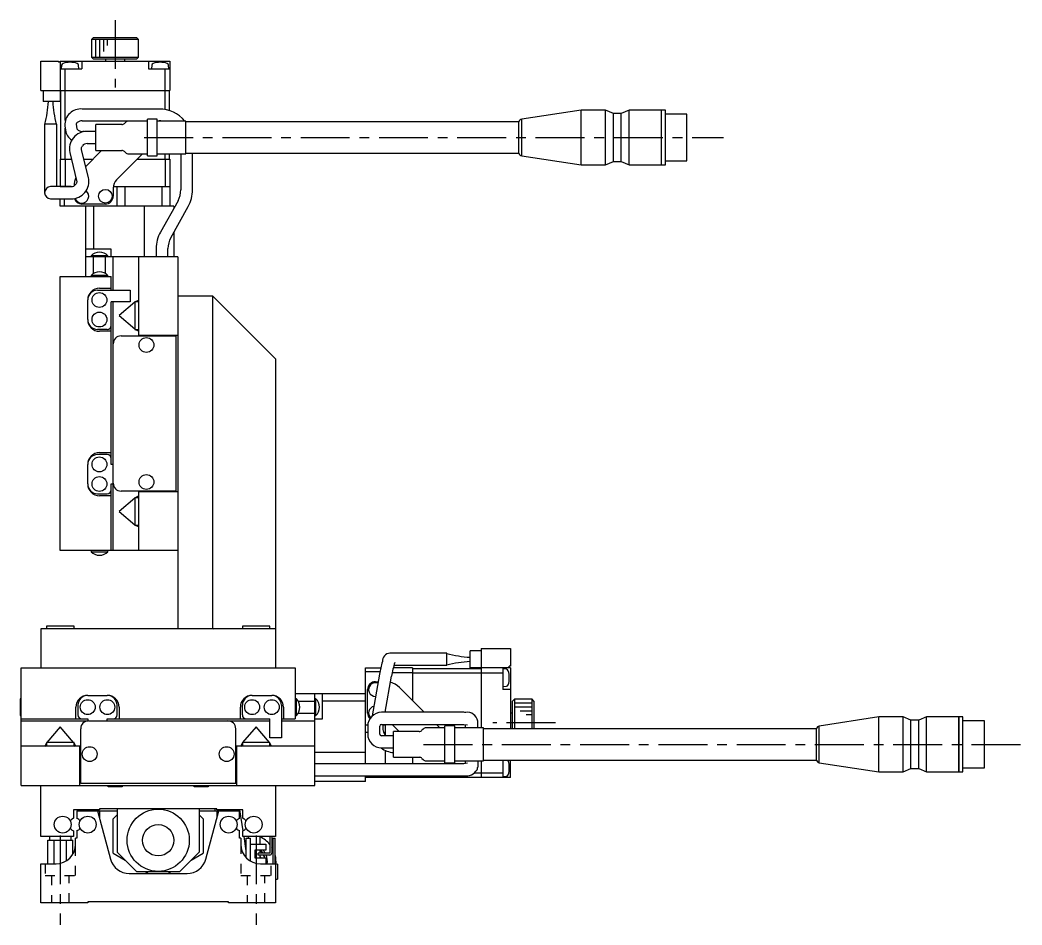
# Model space of a CAD drawing. Extents: x -671 to 414, y 17 to 801.
# Drawn here: x -124.9 to 131.1, y 298.9 to 530.1 of the extents above; entities that cross this region are included whole.
import ezdxf

# ---------------------------------------------------------------- set-up
doc = ezdxf.new("R2010")
doc.units = 0
doc.header["$LTSCALE"] = 10
doc.linetypes.add('CENTER', pattern=[2, 1.25, -0.25, 0.25, -0.25])
doc.linetypes.add('DOT', pattern=[0.5, 0.25, -0.25])
doc.layers.add('1', color=7, linetype='CONTINUOUS')

msp = doc.modelspace()

# ---------------------------------------------------------------- linework, layer by layer
at = {"layer": '1', "color": 4, "linetype": 'CENTER'}
for p, q in [((-100.567865, 530.078698), (-100.567865, 512.826051)), ((-93.156821, 500.077599), (54.829888, 500.077599)), ((11.949469, 350.577599), (-4.120835, 350.577599)), ((-21.785903, 345.077599), (131.08716, 345.077599)), ((-114.567865, 321.835215), (-114.567865, 298.944678)), ((-64.567865, 321.835215), (-64.567865, 298.944678))]:
    msp.add_line(p, q, dxfattribs=at)
at = {"layer": '1', "color": 7, "linetype": 'CONTINUOUS'}
for p, q in [((-106.067865, 525.577599), (-106.567865, 525.077599)), ((-94.567865, 525.077599), (-106.567865, 525.077599)), ((-106.567865, 525.077599), (-106.567865, 520.577599)), ((-106.067865, 525.577599), (-95.067865, 525.577599)), ((-94.567865, 525.077599), (-95.067865, 525.577599)), ((-94.567865, 520.577599), (-94.567865, 525.077599)), ((-119.567865, 512.077599), (-119.567865, 519.577599)), ((-119.567865, 519.577599), (-115.067865, 519.577599)), ((-115.067865, 519.577599), (-115.067865, 519.277599)), ((-114.567865, 519.577599), (-114.567865, 509.277599)), ((-114.567865, 519.577599), (-86.567865, 519.577599)), ((-109.067865, 519.577599), (-109.067865, 517.577599)), ((-106.567865, 520.577599), (-94.567865, 520.577599)), ((-106.567865, 520.577599), (-106.067865, 520.077599)), ((-95.067865, 520.077599), (-106.067865, 520.077599)), ((-103.067865, 520.077599), (-103.067865, 519.577599)), ((-98.067865, 519.577599), (-98.067865, 520.077599)), ((-95.067865, 520.077599), (-94.567865, 520.577599)), ((-92.067865, 519.577599), (-92.067865, 517.577599)), ((-86.567865, 519.577599), (-86.567865, 512.077599)), ((-114.567865, 519.277599), (-115.067865, 519.277599)), ((-114.567865, 517.577599), (-109.067865, 517.577599)), ((-114.231664, 518.562879), (-114.317865, 517.577599)), ((-113.367865, 512.077599), (-113.367865, 517.577599)), ((-109.817865, 517.577599), (-109.904065, 518.562879)), ((-92.067865, 517.577599), (-86.567865, 517.577599)), ((-91.231664, 518.562879), (-91.317865, 517.577599)), ((-87.767865, 512.077599), (-87.767865, 517.577599)), ((-86.817865, 517.577599), (-86.904065, 518.562879)), ((-119.567865, 512.077599), (-86.567865, 512.077599)), ((-118.967865, 512.077599), (-118.967865, 509.277599)), ((-114.467865, 494.577599), (-114.467865, 512.077599)), ((-113.326443, 504.437303), (-113.326443, 512.077599)), ((-87.809286, 507.20608), (-87.809286, 512.077599)), ((-86.667865, 506.921585), (-86.667865, 512.077599)), ((-114.567865, 509.277599), (-118.967865, 509.277599)), ((-89.289347, 507.335929), (-108.951456, 507.335929)), ((18.517922, 507.077598), (3.283939, 504.761925)), ((18.517922, 493.0776), (18.517922, 507.077598)), ((24.710921, 507.077598), (18.517922, 507.077598)), ((24.710921, 493.0776), (24.710921, 507.077598)), ((26.710921, 506.227599), (24.710921, 507.077598)), ((30.710921, 507.077598), (28.710921, 506.227599)), ((30.710921, 493.0776), (30.710921, 507.077598)), ((38.967921, 507.077598), (30.710921, 507.077598)), ((38.967921, 493.0776), (38.967921, 507.077598)), ((39.017921, 507.027598), (38.967921, 507.077598)), ((39.017921, 493.0776), (39.017921, 507.077598)), ((40.017923, 507.077598), (39.017921, 507.077598)), ((40.017923, 493.0776), (40.017923, 507.077598)), ((-108.951456, 504.335929), (-92.317865, 504.335929)), ((-92.317865, 504.277599), (-97.167865, 504.277599)), ((-92.317865, 495.377599), (-92.317865, 504.777599)), ((-89.817865, 504.777599), (-92.317865, 504.777599)), ((-89.817865, 495.377599), (-89.817865, 504.777599)), ((-89.817865, 504.335929), (-89.289347, 504.335929)), ((-82.482078, 504.277599), (-89.817865, 504.277599)), ((-82.482078, 495.877599), (-82.482078, 504.277599)), ((3.283939, 495.393274), (3.283939, 504.761925)), ((26.710921, 493.927599), (26.710921, 506.227599)), ((28.710921, 506.227599), (26.710921, 506.227599)), ((28.710921, 493.927599), (28.710921, 506.227599)), ((45.517924, 506.077597), (40.017923, 506.077597)), ((45.517924, 494.077601), (45.517924, 506.077597)), ((-115.492865, 503.477599), (-118.592865, 503.477599)), ((-118.592865, 503.477599), (-118.592865, 485.977599)), ((-115.492865, 487.527599), (-115.492865, 503.477599)), ((-113.419924, 503.096168), (-113.254233, 501.914277)), ((-113.326443, 494.577599), (-113.326443, 502.429359)), ((-110.448977, 503.512669), (-110.440149, 503.623635)), ((-110.283286, 502.330778), (-110.448977, 503.512669)), ((-110.440149, 503.623635), (-110.385767, 503.740114)), ((-110.385767, 503.740114), (-110.319641, 503.828196)), ((-110.319641, 503.828196), (-110.227501, 503.920335)), ((-110.276319, 502.296613), (-110.283286, 502.330778)), ((-110.226686, 502.184111), (-110.276319, 502.296613)), ((-110.164901, 502.098187), (-110.226686, 502.184111)), ((-110.081241, 502.010709), (-110.164901, 502.098187)), ((-109.975057, 501.923817), (-110.081241, 502.010709)), ((-105.482078, 496.777599), (-105.482078, 503.377599)), ((-98.896292, 503.377599), (-105.482078, 503.377599)), ((-97.874971, 503.984706), (-98.189185, 503.670492)), ((2.560265, 504.077599), (-82.482078, 504.077599)), ((2.560265, 496.077599), (2.560265, 504.077599)), ((-108.392249, 501.577599), (-108.785765, 501.577599)), ((-105.482078, 501.627599), (-107.708611, 501.627599)), ((-109.158607, 497.234321), (-109.149091, 497.379284)), ((-109.149933, 497.090475), (-109.158607, 497.234321)), ((-109.125529, 496.957232), (-109.149933, 497.090475)), ((-109.149091, 497.379284), (-109.121521, 497.521812)), ((-107.387711, 489.832569), (-109.125529, 496.957232)), ((-109.121521, 497.521812), (-109.077067, 497.658688)), ((-109.077067, 497.658688), (-109.017526, 497.787599)), ((-109.017526, 497.787599), (-108.944828, 497.907188)), ((-108.090102, 492.712216), (-104.024719, 496.777599)), ((-107.708611, 498.527599), (-105.482078, 498.527599)), ((-105.482078, 496.777599), (-98.896292, 496.777599)), ((-114.567865, 494.577599), (-114.567865, 487.677599)), ((-114.567865, 494.577599), (-111.735984, 494.577599)), ((-113.367865, 494.577599), (-113.367865, 487.577599)), ((-112.137232, 496.222629), (-110.399414, 489.097967)), ((-108.545099, 494.577599), (-106.224719, 494.577599)), ((-93.611011, 495.877599), (-100.189185, 489.299425)), ((-98.189185, 496.484706), (-97.874971, 496.170492)), ((-97.167865, 495.877599), (-92.317865, 495.877599)), ((-94.91101, 494.577599), (-86.567865, 494.577599)), ((-92.317865, 495.377599), (-89.817865, 495.377599)), ((-89.817865, 495.877599), (-82.482078, 495.877599)), ((-87.809286, 494.577599), (-87.809286, 495.877599)), ((-87.767865, 494.577599), (-87.767865, 487.577599)), ((-86.667865, 494.577599), (-86.667865, 495.877599)), ((-86.567865, 494.577599), (-86.567865, 487.677599)), ((-83.789347, 495.877599), (-83.789347, 486.711574)), ((-82.482078, 496.077599), (2.560265, 496.077599)), ((-80.789347, 486.711574), (-80.789347, 496.077599)), ((3.283939, 495.393274), (18.517922, 493.0776)), ((40.017923, 494.077601), (45.517924, 494.077601)), ((18.517922, 493.0776), (24.710921, 493.0776)), ((24.710921, 493.0776), (26.710921, 493.927599)), ((26.710921, 493.927599), (28.710921, 493.927599)), ((28.710921, 493.927599), (30.710921, 493.0776)), ((30.710921, 493.0776), (38.967921, 493.0776)), ((38.967921, 493.0776), (39.017921, 493.1276)), ((39.017921, 493.0776), (40.017923, 493.0776)), ((-110.399414, 489.097967), (-110.37501, 488.964723)), ((-110.37501, 488.964723), (-110.366336, 488.820878)), ((-111.816332, 487.527599), (-117.042865, 487.527599)), ((-114.567865, 487.677599), (-114.467865, 487.577599)), ((-114.567865, 487.527599), (-114.567865, 487.577599)), ((-114.567865, 487.577599), (-111.419832, 487.577599)), ((-113.567865, 487.577599), (-113.567865, 487.527599)), ((-110.507417, 488.267599), (-110.580115, 488.14801)), ((-110.447876, 488.39651), (-110.507417, 488.267599)), ((-110.403422, 488.533387), (-110.447876, 488.39651)), ((-110.375852, 488.675914), (-110.403422, 488.533387)), ((-110.366336, 488.820878), (-110.375852, 488.675914)), ((-101.067865, 487.178104), (-101.067865, 485.077599)), ((-101.041146, 487.577599), (-86.567865, 487.577599)), ((-100.067865, 482.577599), (-100.067865, 487.577599)), ((-98.067865, 487.577599), (-98.067865, 482.577599)), ((-88.567865, 482.577599), (-88.567865, 487.577599)), ((-86.667865, 487.577599), (-86.567865, 487.677599)), ((-86.567865, 487.577599), (-86.567865, 482.577599)), ((-117.042865, 484.427599), (-111.816332, 484.427599)), ((-114.567865, 482.577599), (-114.567865, 484.427599)), ((-113.567865, 484.427599), (-113.567865, 482.577599)), ((-84.505267, 483.942161), (-88.972052, 475.932543)), ((-85.567865, 482.577599), (-114.567865, 482.577599)), ((-103.067865, 483.077599), (-109.067865, 483.077599)), ((-108.067865, 464.577599), (-108.067865, 482.577599)), ((-106.067865, 482.577599), (-106.067865, 471.577599)), ((-93.067865, 469.577599), (-93.067865, 482.577599)), ((-86.351944, 474.471367), (-81.885159, 482.480986)), ((-85.567865, 482.577599), (-85.567865, 482.036764)), ((-85.567865, 475.87734), (-85.567865, 469.577599)), ((-101.567865, 471.577599), (-108.067865, 471.577599)), ((-101.567865, 469.577599), (-101.567865, 471.577599)), ((-90.067865, 471.701955), (-90.067865, 469.577599)), ((-87.067865, 469.577599), (-87.067865, 471.701955)), ((-84.567865, 469.577599), (-108.067865, 469.577599)), ((-102.417865, 469.869847), (-106.717865, 469.869847)), ((-106.717865, 469.869847), (-106.717865, 469.577599)), ((-106.104145, 465.354389), (-106.104145, 469.577599)), ((-103.031585, 465.354389), (-103.031585, 469.577599)), ((-102.417865, 469.577599), (-102.417865, 469.869847)), ((-101.067865, 461.077599), (-101.067865, 469.577599)), ((-94.567865, 469.577599), (-94.567865, 449.377599)), ((-84.567865, 469.577599), (-84.567865, 374.577599)), ((-114.567865, 394.577599), (-114.567865, 464.577599)), ((-114.567865, 464.577599), (-101.567865, 464.577599)), ((-102.417865, 464.869847), (-106.717865, 464.869847)), ((-106.717865, 464.869847), (-106.717865, 464.577599)), ((-102.417865, 464.577599), (-102.417865, 464.869847)), ((-101.567865, 461.077599), (-101.567865, 464.577599)), ((-105.067865, 461.077599), (-96.767865, 461.077599)), ((-104.567865, 461.577599), (-101.567865, 461.577599)), ((-96.767865, 461.077599), (-96.767865, 458.077599)), ((-107.567865, 453.577599), (-107.567865, 458.577599)), ((-94.690382, 458.477599), (-95.43907, 458.077771)), ((-94.567865, 458.319257), (-94.690382, 458.477599)), ((-75.567865, 459.577599), (-84.567865, 459.577599)), ((-75.567865, 374.677599), (-75.567865, 459.577599)), ((-59.567865, 443.577599), (-75.567865, 459.577599)), ((-101.567865, 416.577599), (-101.567865, 458.077599)), ((-96.767865, 458.077599), (-101.567865, 458.077599)), ((-101.067865, 411.777599), (-101.067865, 458.077599)), ((-95.567646, 457.983639), (-99.567865, 454.577599)), ((-95.567865, 458.077599), (-95.567865, 451.077599)), ((-94.567865, 458.077599), (-95.567865, 458.077599)), ((-99.567865, 454.577599), (-95.567616, 451.171537)), ((-102.567865, 451.077599), (-105.067865, 451.077599)), ((-101.567865, 450.577599), (-104.567865, 450.577599)), ((-95.567865, 451.077599), (-94.567865, 451.077599)), ((-95.439042, 451.077408), (-94.690383, 450.677599)), ((-94.690383, 450.677599), (-94.567865, 450.835942)), ((-99.067865, 449.377599), (-85.067865, 449.377599)), ((-94.567865, 449.577599), (-84.567865, 449.577599)), ((-86.067865, 449.577599), (-86.067865, 449.377599)), ((-85.067865, 449.377599), (-85.067865, 409.777599)), ((-59.567865, 443.577599), (-59.567865, 374.677599)), ((-102.567865, 419.077599), (-105.067865, 419.077599)), ((-104.567865, 419.577599), (-101.567865, 419.577599)), ((-107.567865, 411.577599), (-107.567865, 416.577599)), ((-101.067865, 416.577599), (-101.567865, 416.577599)), ((-101.567865, 411.577599), (-101.05784, 411.577599)), ((-101.567865, 394.577599), (-101.567865, 411.577599)), ((-101.067865, 394.577599), (-101.067865, 411.577599)), ((-85.067865, 409.777599), (-99.067865, 409.777599)), ((-94.567865, 409.777599), (-94.567865, 394.577599)), ((-84.567865, 409.577599), (-94.567865, 409.577599)), ((-86.067865, 409.777599), (-86.067865, 409.577599)), ((-105.067865, 409.077599), (-102.567865, 409.077599)), ((-101.567865, 408.577599), (-104.567865, 408.577599)), ((-95.567597, 407.983676), (-99.567865, 404.577599)), ((-95.567865, 408.077599), (-95.567865, 401.077599)), ((-94.567865, 408.077599), (-95.567865, 408.077599)), ((-94.690375, 408.477599), (-95.439178, 408.077693)), ((-94.567865, 408.319257), (-94.690375, 408.477599)), ((-99.567865, 404.577599), (-95.567652, 401.171564)), ((-95.567865, 401.077599), (-94.567865, 401.077599)), ((-95.438947, 401.07734), (-94.690367, 400.677599)), ((-94.690367, 400.677599), (-94.567865, 400.835942)), ((-84.567865, 394.577599), (-114.567865, 394.577599)), ((-106.717865, 394.577599), (-106.717865, 394.285352)), ((-106.717865, 394.285352), (-102.417865, 394.285352)), ((-102.417865, 394.285352), (-102.417865, 394.577599)), ((-59.567865, 374.577599), (-119.567865, 374.577599)), ((-119.567865, 374.577599), (-119.567865, 364.577599)), ((-111.067865, 375.240056), (-118.067865, 375.240056)), ((-118.067865, 375.240056), (-118.067865, 374.577599)), ((-111.067865, 374.577599), (-111.067865, 375.240056)), ((-84.567865, 374.677599), (-75.567865, 374.677599)), ((-75.567865, 374.677599), (-75.467865, 374.577599)), ((-61.067865, 375.240056), (-68.067865, 375.240056)), ((-68.067865, 375.240056), (-68.067865, 374.577599)), ((-61.067865, 374.577599), (-61.067865, 375.240056)), ((-59.667865, 374.577599), (-59.567865, 374.677599)), ((-59.567865, 374.577599), (-59.567865, 364.577599)), ((-9.867865, 364.577599), (-9.867865, 368.977599)), ((-7.067865, 368.977599), (-9.867865, 368.977599)), ((-7.067865, 369.577599), (0.432135, 369.577599)), ((-7.067865, 369.577599), (-7.067865, 349.277599)), ((0.432135, 369.577599), (0.432135, 365.077599)), ((-15.867865, 368.402599), (-30.369102, 368.402599)), ((-15.867865, 365.277599), (-15.867865, 368.402599)), ((-124.567865, 334.577599), (-124.567865, 364.577599)), ((-124.567865, 364.577599), (-54.567865, 364.577599)), ((-54.567865, 364.577599), (-54.567865, 351.577599)), ((-36.567865, 364.577599), (-32.693304, 364.577599)), ((-36.567865, 340.127599), (-36.567865, 364.577599)), ((-32.892829, 363.577599), (-36.567865, 363.577599)), ((-24.567865, 364.577599), (-29.518976, 364.577599)), ((-29.33934, 365.302599), (-15.867865, 365.302599)), ((-24.567865, 364.577599), (-24.567865, 356.234453)), ((-24.567865, 364.477599), (-7.067865, 364.477599)), ((0.432135, 364.577599), (-9.867865, 364.577599)), ((-1.567865, 364.577599), (-1.567865, 359.077599)), ((-0.582585, 364.241398), (-1.567865, 364.327599)), ((0.132135, 364.577599), (0.132135, 365.077599)), ((0.432135, 365.077599), (0.132135, 365.077599)), ((0.432135, 364.577599), (0.432135, 349.077599)), ((-32.994878, 363.022863), (-34.904972, 352.323549)), ((-34.067865, 361.077599), (-33.342156, 361.077599)), ((-31.589154, 353.257901), (-29.943128, 362.47805)), ((-24.567865, 363.377599), (-29.77436, 363.377599)), ((-24.567865, 363.336178), (-7.067865, 363.336178)), ((-7.067865, 363.377599), (-1.567865, 363.377599)), ((-36.067865, 353.077599), (-36.067865, 359.077599)), ((-27.946544, 359.613133), (-21.591312, 353.257901)), ((-1.567865, 359.827599), (-0.582585, 359.9138)), ((0.432135, 359.077599), (-1.567865, 359.077599)), ((-124.860112, 356.727599), (-124.860112, 352.427599)), ((-124.567865, 356.727599), (-124.860112, 356.727599)), ((-107.567865, 357.577599), (-102.567865, 357.577599)), ((-65.567865, 357.577599), (-60.567865, 357.577599)), ((-54.567865, 358.077599), (-36.567865, 358.077599)), ((-54.275617, 356.727599), (-54.567865, 356.727599)), ((-54.275617, 352.427599), (-54.275617, 356.727599)), ((-53.791075, 356.113879), (-49.567865, 356.113879)), ((-49.567865, 334.577599), (-49.567865, 358.077599)), ((-49.275617, 356.727599), (-49.567865, 356.727599)), ((-49.275617, 352.427599), (-49.275617, 356.727599)), ((-47.567865, 351.577599), (-47.567865, 358.077599)), ((-36.567865, 356.077599), (-47.567865, 356.077599)), ((1.432135, 356.577599), (0.932135, 356.077599)), ((0.932135, 349.077599), (0.932135, 356.077599)), ((1.432135, 356.577599), (1.432135, 349.077599)), ((5.932135, 356.577599), (1.432135, 356.577599)), ((5.932135, 349.077599), (5.932135, 356.577599)), ((6.432135, 356.077599), (5.932135, 356.577599)), ((6.432135, 356.077599), (6.432135, 349.077599)), ((-110.567865, 351.577599), (-110.567865, 354.577599)), ((-110.067865, 355.077599), (-110.067865, 352.577599)), ((-100.067865, 352.577599), (-100.067865, 355.077599)), ((-99.567865, 354.577599), (-99.567865, 351.577599)), ((-68.567865, 351.577599), (-68.567865, 354.577599)), ((-68.067865, 352.577599), (-68.067865, 355.077599)), ((-58.067865, 355.077599), (-58.067865, 346.777599)), ((-57.567865, 354.577599), (-57.567865, 351.577599)), ((-11.504787, 353.257901), (-32.504787, 353.257901)), ((-124.860112, 352.427599), (-124.567865, 352.427599)), ((-124.567865, 351.577599), (-107.567865, 351.577599)), ((-124.567865, 351.077599), (-107.567865, 351.077599)), ((-107.567865, 351.577599), (-107.567865, 351.067574)), ((-107.367865, 351.077599), (-61.067865, 351.077599)), ((-102.567865, 351.077599), (-102.567865, 351.577599)), ((-102.567865, 351.577599), (-61.067865, 351.577599)), ((-61.067865, 346.777599), (-61.067865, 351.577599)), ((-58.067865, 351.577599), (-54.567865, 351.577599)), ((-58.067865, 351.077599), (-49.567865, 351.077599)), ((-54.567865, 352.427599), (-54.275617, 352.427599)), ((-53.791075, 353.041319), (-49.567865, 353.041319)), ((-49.567865, 352.427599), (-49.275617, 352.427599)), ((-49.567865, 351.577599), (-47.567865, 351.577599)), ((-7.954787, 349.277599), (-7.954787, 351.023861)), ((0.932135, 353.077599), (0.432135, 353.077599)), ((94.517922, 352.077598), (79.283939, 349.761925)), ((94.517922, 338.0776), (94.517922, 352.077598)), ((100.710921, 352.077598), (94.517922, 352.077598)), ((100.710921, 338.0776), (100.710921, 352.077598)), ((102.710921, 351.227599), (100.710921, 352.077598)), ((102.710921, 338.927599), (102.710921, 351.227599)), ((104.710921, 351.227599), (102.710921, 351.227599)), ((106.710921, 352.077598), (104.710921, 351.227599)), ((104.710921, 338.927599), (104.710921, 351.227599)), ((106.710921, 338.0776), (106.710921, 352.077598)), ((114.967921, 352.077598), (106.710921, 352.077598)), ((114.967921, 338.0776), (114.967921, 352.077598)), ((115.017921, 352.027598), (114.967921, 352.077598)), ((115.017921, 338.0776), (115.017921, 352.077598)), ((116.017923, 352.077598), (115.017921, 352.077598)), ((116.017923, 338.0776), (116.017923, 352.077598)), ((121.517924, 351.077597), (116.017923, 351.077597)), ((121.517924, 339.077601), (121.517924, 351.077597)), ((-114.567865, 349.577599), (-118.006559, 345.533252)), ((-111.161788, 345.577331), (-114.567865, 349.577599)), ((-109.367865, 335.077599), (-109.367865, 349.077599)), ((-69.767865, 335.077599), (-69.767865, 349.077599)), ((-64.567865, 349.577599), (-68.006679, 345.533088)), ((-61.161825, 345.57738), (-64.567865, 349.577599)), ((-36.567865, 350.077599), (-36.035484, 350.077599)), ((-36.054787, 349.707901), (-36.054787, 347.707901)), ((-32.954787, 347.707901), (-32.954787, 349.707901)), ((-32.504787, 350.157901), (-11.504787, 350.157901)), ((-32.169972, 350.004473), (-32.142581, 350.157901)), ((-32.156917, 350.077599), (-31.567865, 350.077599)), ((-31.567865, 350.157901), (-31.567865, 347.435267)), ((-28.024719, 348.377599), (-29.805021, 350.157901)), ((-29.482078, 341.777599), (-29.482078, 348.377599)), ((-22.896292, 348.377599), (-29.482078, 348.377599)), ((-21.874971, 348.984706), (-22.189185, 348.670492)), ((-16.317865, 349.277599), (-21.167865, 349.277599)), ((-18.491312, 350.157901), (-17.61101, 349.277599)), ((-16.317865, 340.377599), (-16.317865, 349.777599)), ((-13.817865, 349.777599), (-16.317865, 349.777599)), ((-13.817865, 340.377599), (-13.817865, 349.777599)), ((-6.482078, 349.277599), (-13.817865, 349.277599)), ((-11.504787, 350.157901), (-10.546704, 350.023444)), ((-11.054787, 349.277599), (-11.054787, 350.135675)), ((-6.482078, 340.877599), (-6.482078, 349.277599)), ((78.560265, 349.077599), (-6.482078, 349.077599)), ((78.560265, 341.077599), (78.560265, 349.077599)), ((79.283939, 340.393274), (79.283939, 349.761925)), ((-111.067865, 345.577599), (-118.067865, 345.577599)), ((-118.067865, 345.577599), (-118.067865, 344.577599)), ((-111.067865, 344.577599), (-111.067865, 345.577599)), ((-61.067865, 345.577599), (-68.067865, 345.577599)), ((-68.067865, 345.577599), (-68.067865, 344.577599)), ((-58.067865, 346.777599), (-61.067865, 346.777599)), ((-61.067865, 344.577599), (-61.067865, 345.577599)), ((-36.054787, 348.077599), (-36.567865, 348.077599)), ((-29.482078, 347.257901), (-32.504787, 347.257901)), ((-31.567865, 348.077599), (-31.938617, 348.077599)), ((-109.367865, 344.577599), (-124.567865, 344.577599)), ((-118.068124, 345.448682), (-118.467865, 344.700102)), ((-118.467865, 344.700102), (-118.309522, 344.577599)), ((-110.667865, 344.70011), (-111.067771, 345.448913)), ((-110.826207, 344.577599), (-110.667865, 344.70011)), ((-109.567865, 334.577599), (-109.567865, 344.577599)), ((-49.567865, 344.577599), (-69.767865, 344.577599)), ((-69.567865, 344.577599), (-69.567865, 334.577599)), ((-68.068056, 345.448777), (-68.467865, 344.700117)), ((-68.467865, 344.700117), (-68.309522, 344.577599)), ((-60.667865, 344.700117), (-61.067693, 345.448804)), ((-60.826207, 344.577599), (-60.667865, 344.700117)), ((-49.567865, 343.077599), (-36.567865, 343.077599)), ((-32.504787, 344.157901), (-29.482078, 344.157901)), ((-31.567865, 343.553679), (-31.567865, 340.127599)), ((-29.482078, 341.777599), (-22.896292, 341.777599)), ((-24.567865, 341.777599), (-24.567865, 340.127599)), ((-22.189185, 341.484706), (-21.874971, 341.170492)), ((-21.167865, 340.877599), (-16.317865, 340.877599)), ((-13.817865, 340.877599), (-6.482078, 340.877599)), ((-11.054787, 340.152019), (-11.054787, 340.877599)), ((-7.954787, 340.877599), (-7.954787, 339.261639)), ((-7.067865, 340.877599), (-7.067865, 336.577599)), ((-6.482078, 341.077599), (78.560265, 341.077599)), ((-1.567865, 341.077599), (-1.567865, 336.577599)), ((0.432135, 336.577599), (0.432135, 341.077599)), ((-11.504787, 340.127599), (-49.567865, 340.127599)), ((-16.317865, 340.377599), (-13.817865, 340.377599)), ((-10.546704, 340.262057), (-11.504787, 340.127599)), ((-8.083329, 338.595211), (-8.019963, 338.783306)), ((-8.019963, 338.783306), (-7.978249, 338.973153)), ((-7.978249, 338.973153), (-7.957497, 339.163338)), ((-7.957497, 339.163338), (-7.954787, 339.261639)), ((79.283939, 340.393274), (94.517922, 338.0776)), ((94.517922, 338.0776), (100.710921, 338.0776)), ((100.710921, 338.0776), (102.710921, 338.927599)), ((102.710921, 338.927599), (104.710921, 338.927599)), ((104.710921, 338.927599), (106.710921, 338.0776)), ((106.710921, 338.0776), (114.967921, 338.0776)), ((114.967921, 338.0776), (115.017921, 338.1276)), ((115.017921, 338.0776), (116.017923, 338.0776)), ((116.017923, 339.077601), (121.517924, 339.077601)), ((-109.367865, 336.077599), (-109.567865, 336.077599)), ((-69.567865, 336.077599), (-69.767865, 336.077599)), ((-49.567865, 337.027599), (-11.504787, 337.027599)), ((-36.567865, 335.577599), (-49.567865, 335.577599)), ((-36.567865, 335.577599), (-36.567865, 337.027599)), ((-31.567865, 336.577599), (-36.567865, 336.577599)), ((-31.567865, 337.027599), (-31.567865, 336.577599)), ((-31.567865, 336.677599), (-31.467865, 336.577599)), ((-24.567865, 336.577599), (-31.467865, 336.577599)), ((-24.567865, 337.027599), (-24.567865, 336.577599)), ((-24.567865, 336.677599), (-7.067865, 336.677599)), ((-8.653887, 337.819021), (-7.067865, 337.819021)), ((-7.067865, 337.777599), (-1.567865, 337.777599)), ((0.432135, 336.577599), (-7.067865, 336.577599)), ((-1.567865, 336.827599), (-0.582585, 336.9138)), ((-124.567865, 334.577599), (-49.567865, 334.577599)), ((-119.567865, 321.577599), (-119.567865, 334.577599)), ((-69.767865, 335.077599), (-109.367865, 335.077599)), ((-102.367865, 334.227599), (-102.367865, 334.577599)), ((-98.767865, 334.227599), (-102.367865, 334.227599)), ((-99.817865, 334.577599), (-99.817865, 334.227599)), ((-98.767865, 334.577599), (-98.767865, 334.227599)), ((-80.367865, 334.227599), (-80.367865, 334.577599)), ((-76.767865, 334.227599), (-80.367865, 334.227599)), ((-79.317865, 334.227599), (-79.317865, 334.577599)), ((-76.767865, 334.577599), (-76.767865, 334.227599)), ((-59.567865, 334.577599), (-59.567865, 321.577599)), ((-111.167865, 328.377599), (-111.167865, 326.18614)), ((-104.567865, 328.377599), (-111.167865, 328.377599)), ((-110.367865, 328.077599), (-110.367865, 326.113879)), ((-110.367865, 328.077599), (-100.067865, 328.077599)), ((-109.567865, 328.077599), (-109.567865, 328.377599)), ((-105.067865, 328.077599), (-101.773672, 315.783504)), ((-74.567865, 328.577599), (-104.567865, 328.577599)), ((-104.567865, 328.577599), (-104.567865, 328.377599)), ((-104.567865, 328.077599), (-104.567865, 326.211574)), ((-100.067865, 328.577599), (-100.067865, 317.577599)), ((-79.067865, 328.577599), (-79.067865, 317.577599)), ((-79.067865, 328.077599), (-68.767865, 328.077599)), ((-77.362058, 315.783504), (-74.067865, 328.077599)), ((-75.067865, 328.57758), (-75.067865, 328.077599)), ((-74.567865, 328.377599), (-74.567865, 328.577599)), ((-67.967865, 328.377599), (-74.567865, 328.377599)), ((-74.567865, 328.077599), (-74.567865, 326.211574)), ((-73.067865, 328.077599), (-73.067865, 328.377599)), ((-71.840108, 328.230712), (-71.815858, 328.077599)), ((-68.767865, 326.113879), (-68.767865, 328.077599)), ((-67.876461, 323.021831), (-68.724731, 328.377599)), ((-67.967865, 326.18614), (-67.967865, 328.377599)), ((-111.167865, 326.18614), (-111.52796, 325.978239)), ((-109.567865, 325.366586), (-109.567865, 325.616905)), ((-100.067865, 327.077599), (-101.067865, 326.077599)), ((-101.067865, 317.273752), (-101.067865, 326.077599)), ((-78.067865, 326.077599), (-79.067865, 327.077599)), ((-78.067865, 326.077599), (-78.067865, 317.273752)), ((-67.60777, 325.978239), (-67.967865, 326.18614)), ((-111.52796, 323.17696), (-111.167865, 322.969059)), ((-111.167865, 322.969059), (-111.167865, 321.577599)), ((-110.367865, 323.041319), (-110.367865, 321.077599)), ((-109.567865, 323.538294), (-109.567865, 323.788612)), ((-68.767865, 321.077599), (-68.767865, 323.041319)), ((-67.967865, 322.969059), (-67.60777, 323.17696)), ((-67.967865, 321.577599), (-67.967865, 322.969059)), ((-111.167865, 321.577599), (-119.567865, 321.577599)), ((-117.743291, 314.577599), (-117.743291, 320.577599)), ((-117.743291, 320.577599), (-111.392438, 320.577599)), ((-117.317865, 321.577599), (-117.317865, 320.577599)), ((-116.155578, 314.577599), (-116.155578, 320.577599)), ((-112.980151, 315.361816), (-112.980151, 320.577599)), ((-111.817865, 320.577599), (-111.817865, 321.577599)), ((-111.392438, 316.986464), (-111.392438, 320.577599)), ((-110.667865, 319.577599), (-110.667865, 321.077599)), ((-110.367865, 321.077599), (-110.667865, 321.077599)), ((-68.467865, 321.077599), (-68.767865, 321.077599)), ((-68.467865, 321.077599), (-68.467865, 319.577599)), ((-59.567865, 321.577599), (-67.967865, 321.577599)), ((-67.067865, 317.916556), (-67.647716, 321.577599)), ((-67.067865, 321.077599), (-66.067865, 321.077599)), ((-67.067865, 316.107729), (-67.067865, 321.077599)), ((-66.612297, 321.577599), (-66.612297, 321.077599)), ((-66.067865, 321.077599), (-66.067865, 315.306814)), ((-63.512297, 319.577599), (-63.512297, 321.577599)), ((-61.067865, 321.577599), (-61.067865, 317.277599)), ((-60.567865, 321.577599), (-60.567865, 317.277599)), ((-60.167865, 321.077599), (-59.667865, 321.077599)), ((-60.167865, 314.577599), (-60.167865, 321.077599)), ((-59.667865, 314.577599), (-59.667865, 321.077599)), ((-100.067865, 317.577599), (-95.067865, 312.577599)), ((-84.067865, 312.577599), (-79.067865, 317.577599)), ((-66.067865, 319.577599), (-62.067865, 319.577599)), ((-62.067865, 318.077599), (-64.867865, 318.077599)), ((-64.867865, 318.077599), (-64.867865, 316.077599)), ((-63.512297, 317.277599), (-63.512297, 318.077599)), ((-62.067865, 319.577599), (-62.067865, 318.077599)), ((-101.067865, 317.273752), (-97.982928, 315.492663)), ((-81.152801, 315.492663), (-78.067865, 317.273752)), ((-64.867865, 316.077599), (-62.067865, 316.077599)), ((-64.067865, 316.777599), (-64.067865, 317.277599)), ((-61.067865, 317.277599), (-64.067865, 317.277599)), ((-61.067865, 316.777599), (-64.067865, 316.777599)), ((-63.512297, 316.077599), (-63.512297, 316.777599)), ((-62.067865, 316.077599), (-62.067865, 314.577599)), ((-119.567865, 304.577599), (-119.567865, 314.577599)), ((-119.567865, 314.577599), (-115.667865, 314.577599)), ((-95.067865, 312.577599), (-84.067865, 312.577599)), ((-92.93389, 312.577599), (-92.067865, 312.077599)), ((-87.067865, 312.077599), (-86.201839, 312.577599)), ((-63.467865, 314.577599), (-59.567865, 314.577599)), ((-59.567865, 314.577599), (-59.567865, 304.577599)), ((-59.067865, 314.477599), (-59.567865, 314.477599)), ((-59.067865, 314.477599), (-59.067865, 310.677599)), ((-96.944043, 312.077599), (-82.191687, 312.077599)), ((-59.567865, 310.677599), (-59.067865, 310.677599)), ((-107.567865, 304.577599), (-119.567865, 304.577599)), ((-71.567865, 304.877599), (-107.567865, 304.877599)), ((-107.567865, 304.877599), (-107.567865, 304.577599)), ((-71.567865, 304.577599), (-71.567865, 304.877599)), ((-59.567865, 304.577599), (-71.567865, 304.577599))]:
    msp.add_line(p, q, dxfattribs=at)
at = {"layer": '1', "color": 9, "linetype": 'CONTINUOUS'}
for p, q in [((-105.567865, 525.077599), (-105.567865, 520.577599)), ((-104.567865, 525.077599), (-104.567865, 520.577599)), ((-103.567865, 525.077599), (-103.567865, 522.077599)), ((-102.567865, 525.077599), (-102.567865, 523.577599)), ((5.932135, 355.577599), (1.432135, 355.577599)), ((5.932135, 354.577599), (1.432135, 354.577599)), ((5.932135, 353.577599), (2.932135, 353.577599)), ((5.932135, 352.577599), (4.432135, 352.577599))]:
    msp.add_line(p, q, dxfattribs=at)
at = {"layer": '1', "color": 9, "linetype": 'DOT'}
for p, q in [((-110.667865, 311.577599), (-110.667865, 319.577599)), ((-68.467865, 319.577599), (-68.467865, 311.577599)), ((-118.467865, 314.577599), (-118.467865, 311.577599)), ((-60.667865, 311.577599), (-60.667865, 314.577599)), ((-118.467865, 311.577599), (-110.667865, 311.577599)), ((-116.817865, 311.577599), (-116.817865, 304.577599)), ((-112.317865, 304.577599), (-112.317865, 311.577599)), ((-68.467865, 311.577599), (-60.667865, 311.577599)), ((-66.817865, 311.577599), (-66.817865, 304.577599)), ((-62.317865, 304.577599), (-62.317865, 311.577599))]:
    msp.add_line(p, q, dxfattribs=at)
at = {"layer": '1', "color": 7, "linetype": 'CONTINUOUS'}
for centre, radius in [((-103.067865, 485.077599), 1.75), ((-104.567865, 458.577599), 1.9), ((-104.567865, 453.577599), 1.9), ((-92.567865, 447.077599), 1.9), ((-104.567865, 416.577599), 1.9), ((-104.567865, 411.577599), 1.9), ((-92.567865, 412.077599), 1.9), ((-107.567865, 354.577599), 1.9), ((-102.567865, 354.577599), 1.9), ((-65.567865, 354.577599), 1.9), ((-60.567865, 354.577599), 1.9), ((-107.067865, 342.577599), 1.9), ((-72.067865, 342.577599), 1.9), ((-89.567865, 320.577599), 7.95), ((-113.967865, 324.577599), 2.15), ((-107.567865, 324.577599), 2.15), ((-71.567865, 324.577599), 2.15), ((-65.167865, 324.577599), 2.15), ((-89.567865, 320.577599), 4)]:
    msp.add_circle(centre, radius, dxfattribs=at)
for centre, radius, start, end in [((-113.733567, 518.519301), 0.5, 107.629155, 175), ((-112.067865, 513.277599), 6, 72.370845, 107.629155), ((-110.402163, 518.519301), 0.5, 5, 72.370845), ((-90.733567, 518.519301), 0.5, 107.629155, 175), ((-89.067865, 513.277599), 6, 72.370845, 107.629155), ((-87.402163, 518.519301), 0.5, 5, 72.370845), ((-151.589003, 511.439049), 34.032002, 346.470847, 356.358564), ((-85.086007, 511.055685), 31.474277, 183.238552, 193.932037), ((-109.3643, 503.296407), 4.060564, 84.164558, 182.826586), ((-89.289347, 498.835929), 8.5, 39.806468, 90), ((-109.015448, 502.365622), 1.971346, 88.13979172, 127.93994245), ((-97.167865, 503.277599), 1, 90, 135), ((-89.289347, 498.835929), 5.5, 81.648045, 90), ((3.517923, 503.789682), 1.000002, 103.531698, 163.266744), ((-109.649746, 502.486738), 3.649663, 189.024296, 236.819783), ((-108.83215, 503.634037), 2.056961, 236.24596132, 271.29214151), ((-98.896292, 504.377599), 1, 270, 315), ((-107.810406, 497.194201), 4.434566, 88.684659, 192.655631), ((-107.73249, 497.033345), 1.494445, 89.08446534, 144.2162546), ((-98.896292, 495.777599), 1, 45, 90), ((-97.167865, 496.877599), 1, 225, 270), ((3.517923, 496.365516), 1.000002, 196.733256, 256.468302), ((-111.714537, 488.860997), 4.434566, 268.684659, 12.655631), ((-106.067865, 487.663386), 5, 154.390034, 179.400276), ((-98.067865, 487.178104), 3, 135, 180), ((-117.042865, 485.977599), 1.55, 90, 270), ((-111.792453, 489.021853), 1.494445, 269.08446534, 324.2162546), ((-109.067865, 485.077599), 1.75, 197.412357, 51.771311), ((-89.482713, 486.706123), 5.693369, 330.956706, 0.054852), ((-89.479253, 486.705232), 8.689909, 330.914821, 0.041814), ((-109.067865, 485.077599), 2, 196.695284, 270), ((-103.067865, 485.077599), 2, 270, 0), ((-81.377958, 471.708297), 8.689909, 150.914821, 180.041814), ((-81.374499, 471.707405), 5.693369, 150.956706, 180.054852), ((-104.567865, 467.777599), 3, 44.220044, 135.779956), ((-104.567865, 462.777599), 3, 44.220044, 135.779956), ((-104.567865, 458.577599), 3, 90, 180), ((-105.067865, 458.577599), 2.5, 90, 180), ((-104.567865, 453.577599), 3, 180, 270), ((-105.067865, 453.577599), 2.5, 180, 270), ((-102.567865, 452.077599), 1, 270, 0), ((-99.067865, 447.377599), 2, 90, 180), ((-104.567865, 416.577599), 3, 90, 180), ((-105.067865, 416.577599), 2.5, 90, 180), ((-102.567865, 418.077599), 1, 0, 90), ((-104.567865, 411.577599), 3, 180, 270), ((-105.067865, 411.577599), 2.5, 180, 270), ((-102.567865, 410.077599), 1, 270, 0), ((-99.067865, 411.777599), 2, 180, 270), ((-104.567865, 396.377599), 3, 224.220044, 315.779956), ((4.614796, 356.549249), 38.162747, 165.33279852, 170.23359075), ((-30.091855, 366.207553), 2.212486, 97.19866625, 179.87921407), ((-8.453962, 395.915937), 28.615444, 254.984078, 267.167835), ((-8.411213, 337.367022), 28.889479, 92.890166, 104.957921), ((-6.962529, 358.955512), 23.249004, 162.360616, 171.285353), ((-0.626163, 363.743301), 0.5, 17.629155, 85), ((-5.867865, 362.077599), 6, 342.370845, 17.629155), ((-34.067865, 359.077599), 2, 90, 180), ((-31.482078, 356.077599), 5, 45, 75.402661), ((-34.067865, 359.077599), 1.75, 67.908853, 271.846969), ((-0.626163, 360.411897), 0.5, 275, 342.370845), ((-107.567865, 354.577599), 3, 90, 180), ((-107.567865, 355.077599), 2.5, 90, 180), ((-102.567865, 354.577599), 3, 0, 90), ((-102.567865, 355.077599), 2.5, 0, 90), ((-65.567865, 354.577599), 3, 90, 180), ((-65.567865, 355.077599), 2.5, 90, 180), ((-60.567865, 354.577599), 3, 0, 90), ((-60.567865, 355.077599), 2.5, 0, 90), ((-56.367865, 354.577599), 3, 314.220044, 45.779956), ((-51.367865, 354.577599), 3, 314.220044, 45.779956), ((-32.504787, 349.707901), 3.55, 90, 180), ((-34.067865, 353.077599), 1.75, 103.154813, 224.003078), ((-11.50373, 345.94421), 7.313691, 85.95285146, 90.00828177), ((-10.624458, 350.553258), 2.710832, 9.99725836, 97.69738539), ((-109.067865, 352.577599), 1, 180, 270), ((-107.367865, 349.077599), 2, 90, 180), ((-101.067865, 352.577599), 1, 270, 0), ((-71.767865, 349.077599), 2, 0, 90), ((-67.067865, 352.577599), 1, 180, 270), ((-34.067865, 353.077599), 2, 180, 225.35227), ((-32.504787, 349.707901), 0.45, 90, 180), ((-28.877464, 349.419756), 3.344025, 169.929811, 220.286368), ((-22.896292, 349.377599), 1, 270, 315), ((-21.167865, 348.277599), 1, 90, 135), ((79.517923, 348.789682), 1.000002, 103.531698, 163.266744), ((-32.504787, 347.707901), 3.55, 180, 270), ((-32.504787, 347.707901), 0.45, 180, 270), ((-28.776626, 349.518414), 6.587151, 234.450977, 263.851967), ((-22.896292, 340.777599), 1, 45, 90), ((-21.167865, 341.877599), 1, 225, 270), ((-0.626163, 340.743301), 0.5, 17.629155, 41.958803), ((-5.867865, 339.077599), 6, 342.370845, 17.629155), ((79.517923, 341.365516), 1.000002, 196.733256, 256.468302), ((-11.013252, 340.472409), 3.479701, 261.87936227, 327.35237059), ((-0.626163, 337.411897), 0.5, 275, 342.370845), ((-76.767865, 329.077599), 5, 348.463041, 351.952154), ((-110.65296, 324.462694), 1.75, 120, 142.435105), ((-110.767865, 324.577599), 1.5875, 36.779043, 75.405971), ((-68.367865, 324.577599), 1.5875, 104.594029, 143.220957), ((-68.48277, 324.462694), 1.75, 37.564895, 60), ((-110.65296, 324.692504), 1.75, 217.564895, 240), ((-110.767865, 324.577599), 1.5875, 284.594029, 323.220957), ((-68.367865, 324.577599), 1.5875, 216.779043, 255.405971), ((-68.48277, 324.692504), 1.75, 300, 322.435105), ((-66.467865, 315.077599), 6.999999, 39.517642, 65.02492), ((-115.667865, 319.577599), 5, 270, 0), ((-63.467865, 319.577599), 5, 180, 270), ((-66.367865, 315.077599), 4.7, 98.565281, 102.015774), ((-66.467865, 315.077599), 4.2, 98.21321, 101.026268), ((-66.467865, 315.077599), 3.3, 100.475681, 101.57922), ((-66.467865, 315.077599), 4.2, 31.588137, 45.584693), ((-66.367865, 315.077599), 4.2, 31.588136, 45.584691), ((-66.367865, 315.077599), 4.7, 27.910068, 39.665013), ((-66.467865, 315.077599), 6.999999, 25.841915, 32.556918), ((-96.944043, 317.077599), 5, 195, 270), ((-82.191687, 317.077599), 5, 270, 345), ((-66.467865, 315.077599), 3.3, 17.639703, 26.410969), ((-66.467865, 315.077599), 4.2, 13.774148, 23.876209), ((-66.367865, 315.077599), 4.2, 13.774147, 23.876208), ((-66.367865, 315.077599), 4.7, 353.893148, 21.204766), ((-61.067865, 317.277599), 0.5, 270, 0), ((-66.467865, 315.077599), 6.999999, 355.0829, 13.729098)]:
    msp.add_arc(centre, radius, start, end, dxfattribs=at)

doc.saveas('drawing.dxf')
